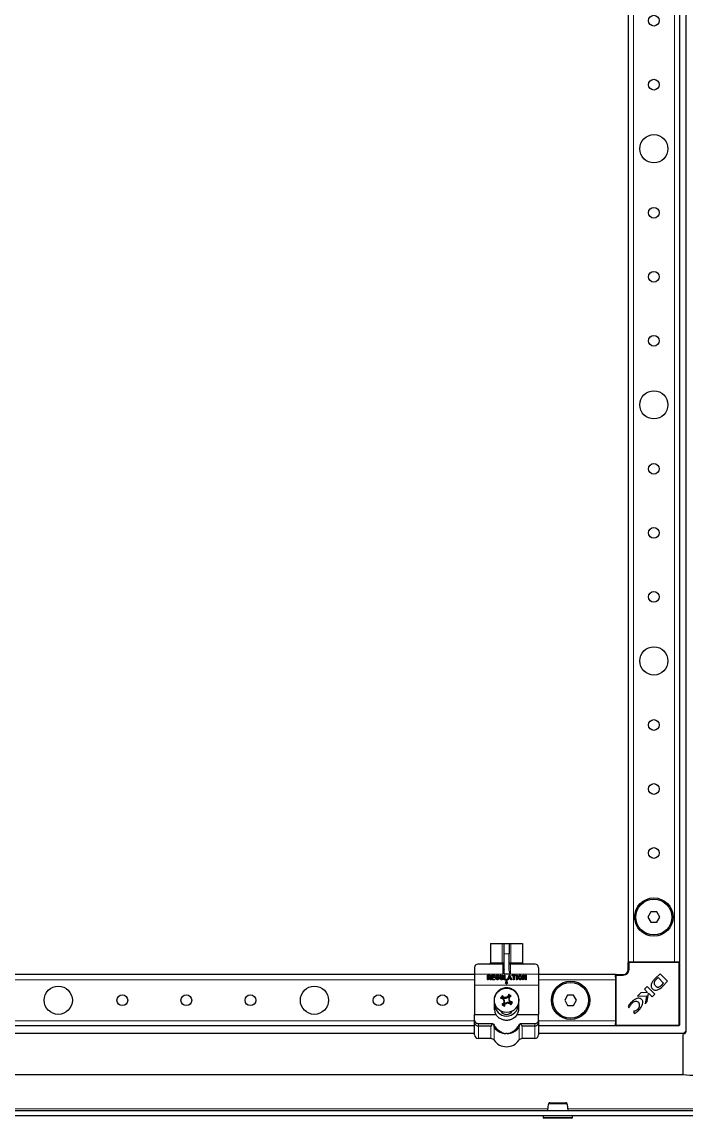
# Model space of a CAD drawing. Header units: millimetres. Extents: x -321 to 1498, y -588 to 1043.
# Drawn here: x 1039.4 to 1298.7, y -468.8 to -40.8 of the extents above; entities that cross this region are included whole.
import ezdxf

# ---------------------------------------------------------------- set-up
doc = ezdxf.new("R2010")
doc.units = ezdxf.units.MM

msp = doc.modelspace()

# ---------------------------------------------------------------- linework, layer by layer
at = {"color": 7, "linetype": 'Continuous', "lineweight": 25}
for p, q in [((1298.63, 854.22), (1298.63, -434.78)), ((1276.13, 827.22), (1276.13, -407.78)), ((1296.13, 827.22), (1296.13, -407.78)), ((1284.98, -388.28), (1283.82, -390.28)), ((1287.29, -388.28), (1284.98, -388.28)), ((1288.44, -390.28), (1287.29, -388.28)), ((1283.82, -390.28), (1284.98, -392.28)), ((1284.98, -392.28), (1287.29, -392.28)), ((1287.29, -392.28), (1288.44, -390.28)), ((1222.38, -400.63), (1222.38, -408.13)), ((1222.38, -400.63), (1226.91, -400.63)), ((1226.91, -400.63), (1227.63, -400.63)), ((1227.63, -400.63), (1229.63, -400.63)), ((1227.63, -404.63), (1227.63, -400.63)), ((1229.63, -400.63), (1229.63, -404.63)), ((1229.63, -400.63), (1230.36, -400.63)), ((1230.36, -400.63), (1234.88, -400.63)), ((1234.88, -400.63), (1234.88, -408.13)), ((1227.63, -410.57), (1227.63, -404.63)), ((1229.63, -410.56), (1229.63, -404.63)), ((1216.13, -410.13), (1216.13, -412.63)), ((1227.13, -408.63), (1217.63, -408.63)), ((1239.63, -408.63), (1230.13, -408.63)), ((1241.13, -410.13), (1241.13, -412.63)), ((1276.13, -407.78), (1276.43, -407.78)), ((1276.13, -410.78), (1276.13, -408.08)), ((1276.43, -407.78), (1277.08, -407.78)), ((1277.08, -407.78), (1278.13, -407.78)), ((1278.13, -407.78), (1294.13, -407.78)), ((1294.13, -407.78), (1295.19, -407.78)), ((1295.19, -407.78), (1295.83, -407.78)), ((1295.83, -407.78), (1296.13, -407.78)), ((1296.13, -408.08), (1296.13, -432.48)), ((1216.13, -412.78), (836.13, -412.78)), ((1216.13, -412.63), (1216.13, -416.88)), ((1221.23, -414.64), (1221.23, -412.98)), ((1221.23, -412.98), (1221.98, -412.98)), ((1221.99, -413.24), (1221.49, -413.24)), ((1221.49, -413.24), (1221.49, -413.75)), ((1221.49, -413.75), (1222.08, -413.75)), ((1221.78, -414.01), (1221.49, -414.01)), ((1221.49, -414.01), (1221.49, -414.64)), ((1222.27, -414.72), (1221.78, -414.01)), ((1222.09, -414.01), (1222.49, -414.58)), ((1222.83, -414.75), (1222.83, -412.98)), ((1222.83, -412.98), (1223.9, -412.98)), ((1223.9, -414.75), (1222.83, -414.75)), ((1223.9, -413.24), (1223.1, -413.24)), ((1223.1, -413.24), (1223.1, -413.65)), ((1223.1, -413.65), (1223.84, -413.65)), ((1223.84, -413.91), (1223.1, -413.91)), ((1223.1, -413.91), (1223.1, -414.49)), ((1223.1, -414.49), (1223.9, -414.49)), ((1225.17, -413.82), (1225.66, -413.82)), ((1225.37, -414.08), (1225.17, -414.08)), ((1225.66, -413.82), (1225.66, -414.12)), ((1226.09, -414.17), (1226.09, -413.09)), ((1226.36, -413.09), (1226.36, -414.17)), ((1227.1, -414.15), (1227.1, -413.09)), ((1227.36, -413.09), (1227.36, -414.15)), ((1227.65, -414.78), (1227.65, -413.11)), ((1228.71, -414.78), (1227.65, -414.78)), ((1227.92, -413.11), (1227.92, -414.51)), ((1227.92, -414.51), (1228.71, -414.51)), ((1228.88, -414.98), (1228.38, -414.98)), ((1228.38, -414.98), (1228.38, -415.98)), ((1228.88, -415.98), (1228.88, -414.98)), ((1229.07, -414.6), (1229.65, -413.06)), ((1229.41, -414.44), (1229.32, -414.69)), ((1230.22, -414.44), (1229.41, -414.44)), ((1229.81, -413.3), (1229.5, -414.18)), ((1229.5, -414.18), (1230.13, -414.18)), ((1230.13, -414.18), (1229.81, -413.3)), ((1229.97, -413.08), (1230.56, -414.6)), ((1230.32, -414.68), (1230.22, -414.44)), ((1230.9, -412.98), (1232.02, -412.98)), ((1231.32, -413.24), (1230.9, -413.24)), ((1231.32, -414.71), (1231.32, -413.24)), ((1232.02, -413.24), (1231.63, -413.24)), ((1231.63, -413.24), (1231.63, -414.71)), ((1232.49, -414.64), (1232.49, -413.11)), ((1232.76, -413.11), (1232.76, -414.64)), ((1234.91, -414.64), (1234.91, -413.08)), ((1236.02, -414.67), (1235.18, -413.4)), ((1235.18, -413.4), (1235.18, -414.64)), ((1235.19, -413.03), (1235.99, -414.27)), ((1235.99, -414.27), (1235.99, -413.09)), ((1236.26, -413.09), (1236.26, -414.64)), ((1241.13, -412.63), (1241.13, -416.88)), ((1271.13, -412.78), (1241.13, -412.78)), ((1271.13, -412.78), (1271.13, -413.08)), ((1271.13, -413.72), (1271.13, -413.08)), ((1271.13, -413.72), (1271.13, -414.78)), ((1271.13, -414.78), (1271.13, -430.78)), ((1271.43, -412.78), (1274.13, -412.78)), ((1286.64, -414.31), (1286.62, -414.33)), ((1288.53, -412.42), (1286.64, -414.31)), ((1287.78, -413.9), (1287.12, -414.58)), ((1289.96, -416.09), (1287.78, -413.9)), ((1291.49, -415.38), (1288.53, -412.42)), ((1216.13, -416.88), (1216.13, -428.38)), ((1228.13, -415.98), (1228.63, -416.48)), ((1228.38, -415.98), (1228.13, -415.98)), ((1228.63, -416.48), (1229.13, -415.98)), ((1229.13, -415.98), (1228.88, -415.98)), ((1241.13, -416.88), (1241.13, -428.38)), ((1283.52, -417.43), (1282.47, -418.49)), ((1282.47, -418.49), (1283.71, -419.73)), ((1286.48, -420.39), (1283.52, -417.43)), ((1289.24, -416.83), (1289.96, -416.09)), ((1289.5, -417.37), (1291.49, -415.38)), ((1223.78, -422.78), (1223.78, -425.78)), ((1226.62, -421.83), (1226.31, -421.93)), ((1226.62, -421.83), (1226.95, -421.32)), ((1227.37, -422.09), (1226.62, -421.83)), ((1226.95, -421.32), (1226.92, -420.99)), ((1226.95, -421.32), (1227.49, -421.9)), ((1227.37, -422.09), (1227.21, -422.27)), ((1227.81, -422.95), (1227.37, -422.09)), ((1227.49, -421.9), (1227.6, -421.68)), ((1227.49, -421.9), (1228.46, -421.95)), ((1227.81, -422.95), (1227.58, -423)), ((1227.76, -423.92), (1227.81, -422.95)), ((1228.81, -423.6), (1227.94, -424.04)), ((1228.46, -421.95), (1228.41, -421.72)), ((1228.46, -421.95), (1229.33, -421.52)), ((1228.81, -423.6), (1228.86, -423.84)), ((1229.78, -423.65), (1228.81, -423.6)), ((1229.33, -421.52), (1229.14, -421.35)), ((1229.33, -421.52), (1229.59, -420.76)), ((1229.51, -421.63), (1229.46, -422.6)), ((1229.46, -422.6), (1229.69, -422.55)), ((1229.46, -422.6), (1229.9, -423.47)), ((1229.59, -420.76), (1229.48, -420.45)), ((1230.09, -421.09), (1229.51, -421.63)), ((1229.51, -421.63), (1229.73, -421.74)), ((1229.59, -420.76), (1230.09, -421.09)), ((1229.78, -423.65), (1229.67, -423.87)), ((1230.32, -424.24), (1229.78, -423.65)), ((1229.9, -423.47), (1230.06, -423.28)), ((1229.9, -423.47), (1230.65, -423.73)), ((1230.09, -421.09), (1230.42, -421.06)), ((1230.65, -423.73), (1230.96, -423.62)), ((1233.48, -425.78), (1233.48, -422.78)), ((1252.48, -420.78), (1251.32, -422.78)), ((1251.32, -422.78), (1252.48, -424.78)), ((1254.79, -420.78), (1252.48, -420.78)), ((1255.94, -422.78), (1254.79, -420.78)), ((1254.79, -424.78), (1255.94, -422.78)), ((1281.05, -419.9), (1279.76, -421.19)), ((1279.76, -421.19), (1283.24, -421.01)), ((1283.71, -419.73), (1281.05, -419.9)), ((1283.24, -421.01), (1282.76, -424.11)), ((1282.76, -424.11), (1283.56, -423.31)), ((1283.56, -423.31), (1284.05, -420.04)), ((1284.05, -420.04), (1285.44, -421.43)), ((1285.44, -421.43), (1286.48, -420.39)), ((1223.98, -424.28), (1223.78, -424.28)), ((1227.18, -424.46), (1226.85, -424.49)), ((1227.18, -424.46), (1227.76, -423.92)), ((1227.68, -424.79), (1227.18, -424.46)), ((1227.76, -423.92), (1227.54, -423.81)), ((1227.94, -424.04), (1227.68, -424.79)), ((1227.68, -424.79), (1227.79, -425.1)), ((1227.94, -424.04), (1228.13, -424.2)), ((1230.65, -423.73), (1230.32, -424.24)), ((1230.32, -424.24), (1230.35, -424.56)), ((1233.48, -424.28), (1233.28, -424.28)), ((1252.48, -424.78), (1254.79, -424.78)), ((1276.14, -425.15), (1276.38, -425.66)), ((1276.38, -425.66), (1276.49, -425.55)), ((1278.33, -427.09), (1278.2, -427.23)), ((1278.2, -427.23), (1278.53, -427.92)), ((1216.13, -430.52), (1216.13, -428.38)), ((1216.13, -428.38), (1224.54, -428.38)), ((1216.13, -431.43), (1216.13, -430.52)), ((1216.13, -436.23), (1216.13, -431.43)), ((1217.63, -431.91), (1223.15, -431.91)), ((1232.73, -428.38), (1241.13, -428.38)), ((1234.12, -431.91), (1239.63, -431.91)), ((1241.13, -430.52), (1241.13, -428.38)), ((1241.13, -430.52), (1241.13, -431.43)), ((1241.13, -431.43), (1241.13, -436.23)), ((1271.13, -430.78), (1271.13, -431.83)), ((1271.13, -432.48), (1271.13, -431.83)), ((1216.13, -435.78), (809.63, -435.78)), ((1216.13, -432.78), (836.13, -432.78)), ((1217.63, -432.81), (1222.54, -432.81)), ((1234.72, -432.81), (1239.63, -432.81)), ((1271.13, -432.78), (1241.13, -432.78)), ((1297.63, -435.78), (1241.13, -435.78)), ((1271.13, -432.48), (1271.13, -432.78)), ((1295.83, -432.78), (1271.43, -432.78)), ((1297.63, -451.78), (1297.63, -436.1)), ((1222.54, -437.73), (1217.63, -437.73)), ((1239.63, -437.73), (1234.72, -437.73)), ((809.63, -451.78), (1297.63, -451.78)), ((758.93, -465.78), (1348.33, -465.78)), ((758.93, -467.78), (1348.33, -467.78)), ((1242.88, -467.78), (1242.88, -468.53)), ((1254.13, -468.78), (1243.13, -468.78)), ((1254.38, -468.53), (1254.38, -467.78))]:
    msp.add_line(p, q, dxfattribs=at)
at = {"color": 8, "linetype": 'Continuous', "lineweight": 18}
for p, q in [((1278.13, 827.22), (1278.13, -407.78)), ((1294.13, 827.22), (1294.13, -407.78)), ((1226.91, -408.13), (1226.91, -400.63)), ((1230.36, -400.63), (1230.36, -408.13)), ((1229.63, -404.63), (1227.63, -404.63)), ((1222.38, -408.13), (1226.91, -408.13)), ((1226.91, -408.13), (1227.63, -408.13)), ((1227.13, -412.63), (1227.13, -408.63)), ((1227.63, -412.63), (1227.63, -410.57)), ((1229.63, -408.13), (1230.36, -408.13)), ((1230.13, -408.63), (1230.13, -412.55)), ((1230.36, -408.13), (1234.88, -408.13)), ((1276.13, -408.08), (1276.43, -408.08)), ((1276.13, -410.78), (1276.43, -410.78)), ((1276.43, -408.08), (1276.43, -407.78)), ((1276.43, -408.08), (1276.43, -410.78)), ((1295.83, -408.08), (1276.43, -408.08)), ((1295.83, -408.08), (1295.83, -407.78)), ((1295.83, -432.48), (1295.83, -408.08)), ((1295.83, -408.08), (1296.13, -408.08)), ((1216.13, -414.78), (836.13, -414.78)), ((1227.13, -412.63), (1216.13, -412.63)), ((1241.13, -412.63), (1227.63, -412.63)), ((1271.13, -414.78), (1241.13, -414.78)), ((1271.13, -413.08), (1271.43, -413.08)), ((1271.43, -413.08), (1271.43, -412.78)), ((1274.13, -413.08), (1271.43, -413.08)), ((1271.43, -413.08), (1271.43, -432.48)), ((1274.13, -412.78), (1274.13, -413.08)), ((1241.13, -416.88), (1216.13, -416.88)), ((1216.13, -430.78), (836.13, -430.78)), ((1217.63, -431.91), (1217.63, -432.81)), ((1239.63, -432.81), (1239.63, -431.91)), ((1271.13, -430.78), (1241.13, -430.78)), ((1217.63, -432.81), (1217.63, -437.73)), ((1222.54, -437.73), (1222.54, -432.81)), ((1223.78, -433.41), (1223.78, -438.38)), ((1233.49, -438.38), (1233.49, -433.41)), ((1234.72, -432.81), (1234.72, -437.73)), ((1239.63, -437.73), (1239.63, -432.81)), ((1271.13, -432.48), (1271.43, -432.48)), ((1271.43, -432.48), (1295.83, -432.48)), ((1271.43, -432.78), (1271.43, -432.48)), ((1295.83, -432.48), (1295.83, -432.78)), ((1295.83, -432.48), (1296.13, -432.48)), ((1244.66, -465.18), (862.6, -465.18)), ((1348.03, -465.18), (1252.6, -465.18)), ((1242.88, -468.53), (1254.38, -468.53))]:
    msp.add_line(p, q, dxfattribs=at)
at = {"color": 8, "linetype": 'Continuous', "lineweight": 18, "flags": 128}
for points in [[(1226.91, -408.13), (1226.91, -408.22), (1226.9, -408.32), (1226.89, -408.4), (1226.87, -408.48), (1226.85, -408.54), (1226.83, -408.59), (1226.8, -408.62), (1226.77, -408.63)], [(1230.5, -408.63), (1230.47, -408.62), (1230.44, -408.59), (1230.42, -408.54), (1230.4, -408.48), (1230.38, -408.4), (1230.37, -408.32), (1230.36, -408.22), (1230.36, -408.13)]]:
    msp.add_lwpolyline(points, dxfattribs=at)
at = {"color": 7, "linetype": 'Continuous', "lineweight": 25}
for centre, radius in [((1286.13, -40.28), 2.1), ((1286.13, -65.28), 2.1), ((1286.13, -90.28), 5.5), ((1286.13, -115.28), 2.1), ((1286.13, -140.28), 2.1), ((1286.13, -165.28), 2.1), ((1286.13, -190.28), 5.5), ((1286.13, -215.28), 2.1), ((1286.13, -240.28), 2.1), ((1286.13, -265.28), 2.1), ((1286.13, -290.28), 5.5), ((1286.13, -315.28), 2.1), ((1286.13, -340.28), 2.1), ((1286.13, -365.28), 2.1), ((1286.13, -390.28), 7.5), ((1286.13, -390.28), 7), ((1053.63, -422.78), 5.5), ((1153.63, -422.78), 5.5), ((1228.63, -422.78), 4.75), ((1253.63, -422.78), 7.5), ((1253.63, -422.78), 7), ((1078.63, -422.78), 2.1), ((1103.63, -422.78), 2.1), ((1128.63, -422.78), 2.1), ((1178.63, -422.78), 2.1), ((1203.63, -422.78), 2.1)]:
    msp.add_circle(centre, radius, dxfattribs=at)
for centre, radius, start, end in [((1221.88, -408.13), 0.5, 270, 0), ((1227.13, -408.13), 0.5, 270, 0), ((1230.13, -408.13), 0.5, 180, 270), ((1235.38, -408.13), 0.5, 180, 270), ((1274.13, -410.78), 2, 270, 0), ((1276.43, -408.08), 0.3, 90, 180), ((1295.83, -408.08), 0.3, 0, 90), ((1271.43, -413.08), 0.3, 90, 180), ((1285.84, -414.17), 4.87, 290.3445, 318.7777), ((1285.06, -412.35), 6.12, 306.9888, 313.0744), ((1289.35, -462.33), 74.88, 146.4919, 147.3486), ((1251.05, -357.47), 69.05, 249.0058, 249.8057), ((1177.96, -469.67), 69.05, 44.0348, 44.8347), ((1295.12, -389.01), 75.61, 206.0937, 206.7115), ((1303.09, -426.79), 75.61, 177.129, 177.7468), ((1224.62, -497.23), 75.61, 87.129, 87.7468), ((1262.4, -489.26), 75.61, 116.0937, 116.7115), ((1293.94, -445.19), 69.05, 159.0058, 159.8057), ((1189.08, -483.5), 74.88, 56.4919, 57.3486), ((1154.18, -418.77), 75.61, 357.129, 357.7468), ((1162.15, -456.54), 75.61, 26.0937, 26.7115), ((1181.74, -372.1), 69.05, 314.0348, 314.8347), ((1206.22, -488.08), 69.05, 69.0058, 69.8057), ((1167.91, -383.22), 74.88, 326.4919, 327.3486), ((1279.06, -425.18), 1.94, 53.3097, 142.3464), ((1278.62, -424.78), 1.97, 308.454, 35.887), ((1228.63, -424.28), 4.65, 180, 0), ((1228.63, -425.78), 2.5, 209.1764, 330.8236), ((1275.53, -473.45), 69.05, 134.0348, 134.8347), ((1268.19, -362.06), 74.88, 236.4919, 237.3486), ((1163.33, -400.36), 69.05, 339.0058, 339.8057), ((1194.87, -356.29), 75.61, 296.0937, 296.7115), ((1232.64, -348.32), 75.61, 267.129, 267.7468), ((1279.31, -375.88), 69.05, 224.0348, 224.8347), ((1217.63, -436.23), 1.5, 180, 270), ((1239.63, -436.23), 1.5, 270, 0), ((1271.43, -432.48), 0.3, 180, 270), ((1295.83, -432.48), 0.3, 270, 0), ((1222.54, -439.23), 1.5, 34.5604, 90), ((1228.63, -435.03), 5.89, 214.5604, 325.4396), ((1234.72, -439.23), 1.5, 90, 145.4396), ((1245.52, -463.28), 0.5, 89.9982, 165.4001), ((1251.75, -463.28), 0.5, 15.316, 90.0228), ((1243.13, -468.53), 0.25, 180, 270), ((1254.13, -468.53), 0.25, 270, 0)]:
    msp.add_arc(centre, radius, start, end, dxfattribs=at)
at = {"color": 8, "linetype": 'Continuous', "lineweight": 18}
msp.add_arc((1274.13, -410.78), 2.3, 270, 0, dxfattribs=at)
at = {"color": 7, "linetype": 'Continuous', "lineweight": 25}
msp.add_ellipse((16656.81, -412.63), major_axis=(15429.18, 0), ratio=0.000259, start_param=3.123591, end_param=3.141593, dxfattribs=at)
for points, knots in [([(1217.63, -408.63), (1217.63, -408.63), (1217.56, -408.63), (1217.21, -408.65), (1216.68, -408.88), (1216.22, -409.47), (1216.16, -409.94), (1216.13, -410.13)], [0, 0, 0, 0, 0.003231, 0.101221, 0.514725, 0.80586, 1, 1, 1, 1]), ([(1227.63, -410.57), (1227.6, -410.9), (1227.52, -411.6), (1227.26, -412.27), (1227.14, -412.62), (1227.13, -412.63)], [0, 0, 0, 0, 0.475461, 0.994056, 1, 1, 1, 1]), ([(1230.13, -412.55), (1230.13, -412.55), (1230.13, -412.55), (1230.12, -412.55), (1230.11, -412.53), (1230.08, -412.45), (1229.96, -412.12), (1229.73, -411.48), (1229.67, -410.89), (1229.63, -410.56)], [0, 0, 0, 0, 0.00167, 0.003889, 0.009531, 0.034361, 0.132751, 0.526214, 1, 1, 1, 1]), ([(1241.13, -410.13), (1241.11, -409.94), (1241.05, -409.47), (1240.59, -408.88), (1240.06, -408.65), (1239.71, -408.63), (1239.64, -408.63), (1239.63, -408.63)], [0, 0, 0, 0, 0.19414, 0.485275, 0.898779, 0.996769, 1, 1, 1, 1]), ([(1221.35, -414.78), (1221.33, -414.78), (1221.29, -414.77), (1221.25, -414.74), (1221.23, -414.69), (1221.23, -414.66), (1221.23, -414.64)], [0, 0, 0, 0, 0.280437, 0.558281, 0.778899, 1, 1, 1, 1]), ([(1221.49, -414.64), (1221.49, -414.66), (1221.49, -414.71), (1221.45, -414.75), (1221.4, -414.77), (1221.36, -414.78), (1221.35, -414.78)], [0, 0, 0, 0, 0.2804979, 0.5583245, 0.7788676, 1, 1, 1, 1]), ([(1221.98, -412.98), (1222.06, -412.98), (1222.2, -413), (1222.31, -413.08), (1222.36, -413.11)], [0, 0, 0, 0, 0.559747, 1, 1, 1, 1]), ([(1222.18, -413.31), (1222.14, -413.29), (1222.09, -413.25), (1222.02, -413.24), (1221.99, -413.24)], [0, 0, 0, 0, 0.559136, 1, 1, 1, 1]), ([(1222.08, -413.75), (1222.1, -413.74), (1222.14, -413.73), (1222.17, -413.71), (1222.18, -413.7)], [0, 0, 0, 0, 0.558174, 1, 1, 1, 1]), ([(1222.32, -413.92), (1222.28, -413.95), (1222.21, -413.99), (1222.12, -414), (1222.09, -414.01)], [0, 0, 0, 0, 0.56031, 1, 1, 1, 1]), ([(1222.26, -413.5), (1222.25, -413.46), (1222.25, -413.39), (1222.2, -413.33), (1222.18, -413.31)], [0, 0, 0, 0, 0.559692, 1, 1, 1, 1]), ([(1222.18, -413.7), (1222.2, -413.68), (1222.22, -413.66), (1222.25, -413.59), (1222.26, -413.54), (1222.26, -413.5)], [0, 0, 0, 0, 0.2799174, 0.5600596, 1, 1, 1, 1]), ([(1222.37, -414.78), (1222.36, -414.78), (1222.34, -414.77), (1222.3, -414.76), (1222.28, -414.73), (1222.27, -414.72)], [0, 0, 0, 0, 0.28022, 0.561305, 1, 1, 1, 1]), ([(1222.52, -413.5), (1222.51, -413.59), (1222.5, -413.76), (1222.38, -413.87), (1222.32, -413.92)], [0, 0, 0, 0, 0.559457, 1, 1, 1, 1]), ([(1222.36, -413.11), (1222.41, -413.18), (1222.51, -413.29), (1222.52, -413.44), (1222.52, -413.5)], [0, 0, 0, 0, 0.558947, 1, 1, 1, 1]), ([(1222.52, -414.65), (1222.52, -414.67), (1222.51, -414.71), (1222.47, -414.75), (1222.42, -414.77), (1222.39, -414.78), (1222.37, -414.78)], [0, 0, 0, 0, 0.278138, 0.5585442, 0.7791606, 1, 1, 1, 1]), ([(1222.49, -414.58), (1222.5, -414.59), (1222.52, -414.61), (1222.52, -414.64), (1222.52, -414.65)], [0, 0, 0, 0, 0.561079, 1, 1, 1, 1]), ([(1223.84, -413.65), (1223.87, -413.65), (1223.91, -413.65), (1223.97, -413.68), (1223.99, -413.73), (1224, -413.76), (1224, -413.78)], [0, 0, 0, 0, 0.280945, 0.559897, 0.779525, 1, 1, 1, 1]), ([(1224, -413.78), (1224, -413.8), (1223.99, -413.85), (1223.94, -413.91), (1223.88, -413.91), (1223.84, -413.91)], [0, 0, 0, 0, 0.281099, 0.559768, 1, 1, 1, 1]), ([(1223.9, -412.98), (1223.92, -412.98), (1223.96, -412.98), (1224.02, -413.01), (1224.05, -413.06), (1224.05, -413.09), (1224.05, -413.11)], [0, 0, 0, 0, 0.2808719, 0.5597012, 0.7793822, 1, 1, 1, 1]), ([(1224.05, -413.11), (1224.05, -413.13), (1224.04, -413.18), (1223.99, -413.24), (1223.93, -413.24), (1223.9, -413.24)], [0, 0, 0, 0, 0.281053, 0.559663, 1, 1, 1, 1]), ([(1223.9, -414.49), (1223.92, -414.49), (1223.96, -414.49), (1224.02, -414.52), (1224.05, -414.57), (1224.05, -414.6), (1224.05, -414.62)], [0, 0, 0, 0, 0.280912, 0.559714, 0.779499, 1, 1, 1, 1]), ([(1224.05, -414.62), (1224.05, -414.64), (1224.04, -414.69), (1223.99, -414.75), (1223.93, -414.75), (1223.9, -414.75)], [0, 0, 0, 0, 0.281214, 0.559901, 1, 1, 1, 1]), ([(1224.39, -413.88), (1224.4, -413.74), (1224.41, -413.5), (1224.53, -413.3), (1224.59, -413.21)], [0, 0, 0, 0, 0.56034, 1, 1, 1, 1]), ([(1224.58, -414.48), (1224.52, -414.38), (1224.41, -414.19), (1224.4, -413.97), (1224.39, -413.88)], [0, 0, 0, 0, 0.559347, 1, 1, 1, 1]), ([(1225.11, -414.78), (1225.05, -414.77), (1224.93, -414.76), (1224.74, -414.67), (1224.64, -414.56), (1224.58, -414.48)], [0, 0, 0, 0, 0.280314, 0.560507, 1, 1, 1, 1]), ([(1224.59, -413.21), (1224.66, -413.13), (1224.8, -412.98), (1224.99, -412.96), (1225.08, -412.95)], [0, 0, 0, 0, 0.559217, 1, 1, 1, 1]), ([(1225.07, -413.22), (1225.03, -413.22), (1224.96, -413.23), (1224.83, -413.3), (1224.68, -413.51), (1224.67, -413.73), (1224.66, -413.88)], [0, 0, 0, 0, 0.1253317, 0.2506948, 0.5007376, 1, 1, 1, 1]), ([(1224.66, -413.88), (1224.66, -413.96), (1224.67, -414.12), (1224.74, -414.25), (1224.77, -414.31)], [0, 0, 0, 0, 0.55998, 1, 1, 1, 1]), ([(1224.77, -414.31), (1224.82, -414.37), (1224.91, -414.48), (1225.04, -414.5), (1225.1, -414.51)], [0, 0, 0, 0, 0.5608576, 1, 1, 1, 1]), ([(1225.04, -413.95), (1225.04, -413.93), (1225.04, -413.89), (1225.07, -413.84), (1225.12, -413.82), (1225.15, -413.82), (1225.17, -413.82)], [0, 0, 0, 0, 0.280637, 0.55889, 0.779144, 1, 1, 1, 1]), ([(1225.17, -414.08), (1225.15, -414.08), (1225.11, -414.08), (1225.06, -414.04), (1225.04, -414), (1225.04, -413.96), (1225.04, -413.95)], [0, 0, 0, 0, 0.280664, 0.558735, 0.779002, 1, 1, 1, 1]), ([(1225.26, -413.27), (1225.23, -413.25), (1225.17, -413.22), (1225.1, -413.22), (1225.07, -413.22)], [0, 0, 0, 0, 0.5586335, 1, 1, 1, 1]), ([(1225.08, -412.95), (1225.15, -412.96), (1225.27, -412.96), (1225.38, -413.02), (1225.43, -413.05)], [0, 0, 0, 0, 0.5605138, 1, 1, 1, 1]), ([(1225.1, -414.51), (1225.13, -414.51), (1225.19, -414.51), (1225.29, -414.46), (1225.32, -414.39), (1225.34, -414.34)], [0, 0, 0, 0, 0.281265, 0.561609, 1, 1, 1, 1]), ([(1225.45, -414.65), (1225.4, -414.69), (1225.29, -414.77), (1225.16, -414.77), (1225.11, -414.78)], [0, 0, 0, 0, 0.5589984, 1, 1, 1, 1]), ([(1225.36, -413.38), (1225.35, -413.36), (1225.32, -413.31), (1225.28, -413.28), (1225.26, -413.27)], [0, 0, 0, 0, 0.560467, 1, 1, 1, 1]), ([(1225.34, -414.34), (1225.35, -414.3), (1225.37, -414.21), (1225.37, -414.12), (1225.37, -414.08)], [0, 0, 0, 0, 0.559597, 1, 1, 1, 1]), ([(1225.47, -413.44), (1225.45, -413.44), (1225.4, -413.43), (1225.38, -413.4), (1225.36, -413.38)], [0, 0, 0, 0, 0.558039, 1, 1, 1, 1]), ([(1225.43, -413.05), (1225.46, -413.08), (1225.53, -413.13), (1225.58, -413.2), (1225.6, -413.23)], [0, 0, 0, 0, 0.559542, 1, 1, 1, 1]), ([(1225.66, -414.12), (1225.65, -414.23), (1225.64, -414.43), (1225.51, -414.58), (1225.45, -414.65)], [0, 0, 0, 0, 0.560493, 1, 1, 1, 1]), ([(1225.63, -413.32), (1225.62, -413.34), (1225.61, -413.38), (1225.57, -413.42), (1225.52, -413.44), (1225.49, -413.44), (1225.47, -413.44)], [0, 0, 0, 0, 0.277709, 0.558209, 0.77892, 1, 1, 1, 1]), ([(1225.6, -413.23), (1225.61, -413.25), (1225.62, -413.27), (1225.63, -413.3), (1225.63, -413.32)], [0, 0, 0, 0, 0.560691, 1, 1, 1, 1]), ([(1226.09, -413.09), (1226.09, -413.07), (1226.1, -413.03), (1226.12, -412.98), (1226.17, -412.96), (1226.2, -412.96), (1226.21, -412.95)], [0, 0, 0, 0, 0.280849, 0.55949, 0.779158, 1, 1, 1, 1]), ([(1226.31, -414.64), (1226.24, -414.57), (1226.11, -414.43), (1226.1, -414.25), (1226.09, -414.17)], [0, 0, 0, 0, 0.558332, 1, 1, 1, 1]), ([(1226.21, -412.95), (1226.23, -412.96), (1226.28, -412.96), (1226.33, -412.99), (1226.35, -413.04), (1226.36, -413.07), (1226.36, -413.09)], [0, 0, 0, 0, 0.28091, 0.559174, 0.779166, 1, 1, 1, 1]), ([(1226.75, -414.78), (1226.66, -414.77), (1226.5, -414.77), (1226.37, -414.68), (1226.31, -414.64)], [0, 0, 0, 0, 0.5592502, 1, 1, 1, 1]), ([(1226.36, -414.17), (1226.36, -414.22), (1226.37, -414.33), (1226.44, -414.4), (1226.48, -414.44)], [0, 0, 0, 0, 0.560313, 1, 1, 1, 1]), ([(1226.48, -414.44), (1226.52, -414.46), (1226.6, -414.51), (1226.69, -414.51), (1226.73, -414.51)], [0, 0, 0, 0, 0.559441, 1, 1, 1, 1]), ([(1226.73, -414.51), (1226.79, -414.51), (1226.89, -414.5), (1227.03, -414.41), (1227.09, -414.28), (1227.1, -414.19), (1227.1, -414.15)], [0, 0, 0, 0, 0.280935, 0.559487, 0.779245, 1, 1, 1, 1]), ([(1227.36, -414.15), (1227.36, -414.25), (1227.35, -414.43), (1227.19, -414.65), (1226.97, -414.75), (1226.82, -414.77), (1226.75, -414.78)], [0, 0, 0, 0, 0.280416, 0.558636, 0.778958, 1, 1, 1, 1]), ([(1227.1, -413.09), (1227.1, -413.07), (1227.1, -413.03), (1227.13, -412.98), (1227.18, -412.96), (1227.21, -412.96), (1227.22, -412.95)], [0, 0, 0, 0, 0.2809, 0.559498, 0.779148, 1, 1, 1, 1]), ([(1227.22, -412.95), (1227.24, -412.96), (1227.28, -412.96), (1227.34, -412.99), (1227.36, -413.04), (1227.36, -413.07), (1227.36, -413.09)], [0, 0, 0, 0, 0.2808885, 0.5590229, 0.7791551, 1, 1, 1, 1]), ([(1227.65, -413.11), (1227.65, -413.09), (1227.65, -413.06), (1227.68, -413.01), (1227.73, -412.98), (1227.76, -412.98), (1227.77, -412.98)], [0, 0, 0, 0, 0.2809124, 0.5594047, 0.7791083, 1, 1, 1, 1]), ([(1227.77, -412.98), (1227.79, -412.98), (1227.84, -412.98), (1227.89, -413.01), (1227.91, -413.06), (1227.91, -413.1), (1227.92, -413.11)], [0, 0, 0, 0, 0.2808126, 0.5590988, 0.7791702, 1, 1, 1, 1]), ([(1228.71, -414.51), (1228.73, -414.51), (1228.78, -414.52), (1228.83, -414.54), (1228.86, -414.59), (1228.87, -414.63), (1228.87, -414.64)], [0, 0, 0, 0, 0.280855, 0.559718, 0.779518, 1, 1, 1, 1]), ([(1228.87, -414.64), (1228.87, -414.67), (1228.86, -414.71), (1228.81, -414.77), (1228.75, -414.77), (1228.71, -414.78)], [0, 0, 0, 0, 0.2812663, 0.5600784, 1, 1, 1, 1]), ([(1229.07, -414.65), (1229.07, -414.64), (1229.07, -414.62), (1229.07, -414.61), (1229.07, -414.6)], [0, 0, 0, 0, 0.559504, 1, 1, 1, 1]), ([(1229.19, -414.78), (1229.17, -414.77), (1229.13, -414.77), (1229.09, -414.74), (1229.07, -414.7), (1229.07, -414.67), (1229.07, -414.65)], [0, 0, 0, 0, 0.279579, 0.559194, 0.779582, 1, 1, 1, 1]), ([(1229.32, -414.69), (1229.31, -414.7), (1229.3, -414.73), (1229.26, -414.77), (1229.22, -414.77), (1229.19, -414.78)], [0, 0, 0, 0, 0.2807697, 0.5608069, 1, 1, 1, 1]), ([(1229.65, -413.06), (1229.66, -413.05), (1229.67, -413.01), (1229.72, -412.96), (1229.77, -412.96), (1229.8, -412.95)], [0, 0, 0, 0, 0.281465, 0.561772, 1, 1, 1, 1]), ([(1229.8, -412.95), (1229.82, -412.96), (1229.86, -412.96), (1229.93, -413), (1229.96, -413.05), (1229.97, -413.08)], [0, 0, 0, 0, 0.281226, 0.561522, 1, 1, 1, 1]), ([(1230.43, -414.78), (1230.42, -414.78), (1230.39, -414.77), (1230.34, -414.74), (1230.33, -414.7), (1230.32, -414.68)], [0, 0, 0, 0, 0.280695, 0.560335, 1, 1, 1, 1]), ([(1230.58, -414.65), (1230.57, -414.67), (1230.56, -414.71), (1230.52, -414.75), (1230.48, -414.77), (1230.45, -414.78), (1230.43, -414.78)], [0, 0, 0, 0, 0.278517, 0.558613, 0.779333, 1, 1, 1, 1]), ([(1230.56, -414.6), (1230.57, -414.61), (1230.57, -414.63), (1230.58, -414.64), (1230.58, -414.65)], [0, 0, 0, 0, 0.560081, 1, 1, 1, 1]), ([(1230.77, -413.11), (1230.77, -413.09), (1230.77, -413.05), (1230.81, -413), (1230.86, -412.98), (1230.89, -412.98), (1230.9, -412.98)], [0, 0, 0, 0, 0.280713, 0.558701, 0.779045, 1, 1, 1, 1]), ([(1230.9, -413.24), (1230.88, -413.24), (1230.84, -413.24), (1230.79, -413.21), (1230.77, -413.16), (1230.77, -413.13), (1230.77, -413.11)], [0, 0, 0, 0, 0.28076, 0.558821, 0.778915, 1, 1, 1, 1]), ([(1231.46, -414.85), (1231.44, -414.85), (1231.4, -414.85), (1231.35, -414.81), (1231.32, -414.76), (1231.32, -414.73), (1231.32, -414.71)], [0, 0, 0, 0, 0.280822, 0.559059, 0.779094, 1, 1, 1, 1]), ([(1231.63, -414.71), (1231.63, -414.73), (1231.63, -414.78), (1231.56, -414.84), (1231.5, -414.85), (1231.46, -414.85)], [0, 0, 0, 0, 0.280801, 0.559621, 1, 1, 1, 1]), ([(1232.02, -412.98), (1232.04, -412.98), (1232.09, -412.98), (1232.15, -413.01), (1232.18, -413.06), (1232.18, -413.09), (1232.18, -413.11)], [0, 0, 0, 0, 0.280951, 0.559967, 0.779431, 1, 1, 1, 1]), ([(1232.18, -413.11), (1232.18, -413.13), (1232.18, -413.18), (1232.12, -413.24), (1232.06, -413.24), (1232.02, -413.24)], [0, 0, 0, 0, 0.281019, 0.559679, 1, 1, 1, 1]), ([(1232.49, -413.11), (1232.49, -413.09), (1232.5, -413.05), (1232.52, -413), (1232.57, -412.98), (1232.6, -412.98), (1232.61, -412.98)], [0, 0, 0, 0, 0.280828, 0.559417, 0.779393, 1, 1, 1, 1]), ([(1232.61, -414.78), (1232.59, -414.78), (1232.56, -414.77), (1232.51, -414.74), (1232.5, -414.69), (1232.49, -414.66), (1232.49, -414.64)], [0, 0, 0, 0, 0.280437, 0.558281, 0.778899, 1, 1, 1, 1]), ([(1232.61, -412.98), (1232.63, -412.98), (1232.68, -412.98), (1232.73, -413.01), (1232.75, -413.06), (1232.76, -413.09), (1232.76, -413.11)], [0, 0, 0, 0, 0.280765, 0.559178, 0.779175, 1, 1, 1, 1]), ([(1232.76, -414.64), (1232.76, -414.66), (1232.75, -414.71), (1232.71, -414.76), (1232.66, -414.77), (1232.63, -414.78), (1232.61, -414.78)], [0, 0, 0, 0, 0.280518, 0.5583, 0.778735, 1, 1, 1, 1]), ([(1233.21, -413.87), (1233.22, -413.75), (1233.23, -413.53), (1233.34, -413.33), (1233.38, -413.25)], [0, 0, 0, 0, 0.559914, 1, 1, 1, 1]), ([(1233.39, -414.49), (1233.33, -414.39), (1233.23, -414.19), (1233.22, -413.97), (1233.21, -413.87)], [0, 0, 0, 0, 0.559149, 1, 1, 1, 1]), ([(1233.38, -413.25), (1233.45, -413.16), (1233.57, -413), (1233.77, -412.97), (1233.86, -412.95)], [0, 0, 0, 0, 0.560137, 1, 1, 1, 1]), ([(1233.89, -414.78), (1233.83, -414.77), (1233.72, -414.76), (1233.54, -414.67), (1233.45, -414.56), (1233.39, -414.49)], [0, 0, 0, 0, 0.280367, 0.560574, 1, 1, 1, 1]), ([(1233.57, -413.42), (1233.54, -413.5), (1233.48, -413.65), (1233.48, -413.81), (1233.48, -413.87)], [0, 0, 0, 0, 0.5590754, 1, 1, 1, 1]), ([(1233.48, -413.87), (1233.48, -413.96), (1233.49, -414.12), (1233.55, -414.26), (1233.58, -414.32)], [0, 0, 0, 0, 0.5602735, 1, 1, 1, 1]), ([(1233.86, -413.22), (1233.83, -413.22), (1233.76, -413.23), (1233.65, -413.3), (1233.6, -413.38), (1233.57, -413.42)], [0, 0, 0, 0, 0.279832, 0.559843, 1, 1, 1, 1]), ([(1233.58, -414.32), (1233.63, -414.38), (1233.7, -414.48), (1233.83, -414.5), (1233.89, -414.51)], [0, 0, 0, 0, 0.5605673, 1, 1, 1, 1]), ([(1233.86, -412.95), (1233.92, -412.96), (1234.04, -412.97), (1234.24, -413.06), (1234.33, -413.18), (1234.39, -413.25)], [0, 0, 0, 0, 0.280496, 0.560765, 1, 1, 1, 1]), ([(1234.2, -413.42), (1234.15, -413.36), (1234.06, -413.24), (1233.92, -413.23), (1233.86, -413.22)], [0, 0, 0, 0, 0.559596, 1, 1, 1, 1]), ([(1233.89, -414.51), (1233.93, -414.51), (1234, -414.5), (1234.12, -414.44), (1234.18, -414.36), (1234.21, -414.32)], [0, 0, 0, 0, 0.2804348, 0.5606046, 1, 1, 1, 1]), ([(1234.4, -414.49), (1234.33, -414.58), (1234.19, -414.74), (1233.98, -414.77), (1233.89, -414.78)], [0, 0, 0, 0, 0.559137, 1, 1, 1, 1]), ([(1234.32, -413.87), (1234.31, -413.79), (1234.3, -413.63), (1234.23, -413.49), (1234.2, -413.42)], [0, 0, 0, 0, 0.5600457, 1, 1, 1, 1]), ([(1234.21, -414.32), (1234.25, -414.24), (1234.31, -414.1), (1234.31, -413.94), (1234.32, -413.87)], [0, 0, 0, 0, 0.559133, 1, 1, 1, 1]), ([(1234.39, -413.25), (1234.45, -413.36), (1234.56, -413.55), (1234.57, -413.78), (1234.58, -413.87)], [0, 0, 0, 0, 0.559312, 1, 1, 1, 1]), ([(1234.58, -413.87), (1234.57, -414), (1234.56, -414.22), (1234.45, -414.41), (1234.4, -414.49)], [0, 0, 0, 0, 0.5598653, 1, 1, 1, 1]), ([(1234.91, -413.08), (1234.92, -413.06), (1234.92, -413.03), (1234.94, -412.98), (1234.99, -412.96), (1235.02, -412.96), (1235.03, -412.95)], [0, 0, 0, 0, 0.280941, 0.559114, 0.779089, 1, 1, 1, 1]), ([(1235.03, -414.78), (1235.02, -414.78), (1234.98, -414.77), (1234.92, -414.72), (1234.92, -414.67), (1234.91, -414.64)], [0, 0, 0, 0, 0.281503, 0.560294, 1, 1, 1, 1]), ([(1235.03, -412.95), (1235.05, -412.96), (1235.08, -412.96), (1235.14, -412.98), (1235.17, -413.01), (1235.19, -413.03)], [0, 0, 0, 0, 0.280638, 0.560877, 1, 1, 1, 1]), ([(1235.18, -414.64), (1235.18, -414.66), (1235.17, -414.7), (1235.14, -414.75), (1235.08, -414.77), (1235.05, -414.78), (1235.03, -414.78)], [0, 0, 0, 0, 0.280569, 0.558477, 0.77887, 1, 1, 1, 1]), ([(1235.99, -413.09), (1235.99, -413.07), (1236, -413.03), (1236.02, -412.98), (1236.07, -412.96), (1236.1, -412.96), (1236.11, -412.95)], [0, 0, 0, 0, 0.280888, 0.559482, 0.77927, 1, 1, 1, 1]), ([(1236.14, -414.78), (1236.12, -414.77), (1236.09, -414.77), (1236.05, -414.73), (1236.03, -414.69), (1236.02, -414.67)], [0, 0, 0, 0, 0.278585, 0.558866, 1, 1, 1, 1]), ([(1236.11, -412.95), (1236.13, -412.96), (1236.18, -412.96), (1236.23, -412.99), (1236.25, -413.04), (1236.26, -413.07), (1236.26, -413.09)], [0, 0, 0, 0, 0.280836, 0.55925, 0.779182, 1, 1, 1, 1]), ([(1236.26, -414.64), (1236.26, -414.66), (1236.25, -414.7), (1236.23, -414.75), (1236.18, -414.77), (1236.15, -414.78), (1236.14, -414.78)], [0, 0, 0, 0, 0.280953, 0.559391, 0.779073, 1, 1, 1, 1]), ([(1286.16, -414.82), (1286.03, -414.96), (1285.78, -415.23), (1285.58, -415.53), (1285.48, -415.66)], [0, 0, 0, 0, 0.55183, 1, 1, 1, 1]), ([(1286.62, -414.33), (1286.54, -414.41), (1286.39, -414.57), (1286.24, -414.73), (1286.16, -414.82)], [0, 0, 0, 0, 0.486421, 1, 1, 1, 1]), ([(1287.12, -414.58), (1286.93, -414.78), (1286.58, -415.15), (1286.26, -415.69), (1286.2, -416.14), (1286.27, -416.48), (1286.45, -416.83), (1286.65, -417.04), (1286.76, -417.16)], [0, 0, 0, 0, 0.2746757, 0.5030419, 0.607381, 0.7165791, 0.8434117, 1, 1, 1, 1]), ([(1233.48, -422.78), (1233.44, -422.27), (1233.35, -421.26), (1232.58, -419.8), (1231.39, -418.68), (1229.93, -418.01), (1228.31, -417.85), (1226.71, -418.23), (1225.33, -419.11), (1224.34, -420.35), (1223.85, -421.65), (1223.8, -422.44), (1223.78, -422.78)], [0, 0, 0, 0, 0.108524, 0.217459, 0.318088, 0.417791, 0.519828, 0.622975, 0.725929, 0.827131, 0.926323, 1, 1, 1, 1]), ([(1285.48, -415.66), (1285.38, -415.86), (1285.17, -416.25), (1285.05, -416.88), (1285.09, -417.48), (1285.29, -418.01), (1285.65, -418.45), (1286.17, -418.74), (1286.82, -418.86), (1287.28, -418.78), (1287.53, -418.73)], [0, 0, 0, 0, 0.138091, 0.265455, 0.384013, 0.496103, 0.605759, 0.71979, 0.847662, 1, 1, 1, 1]), ([(1286.76, -417.16), (1286.85, -417.25), (1287.03, -417.42), (1287.31, -417.6), (1287.58, -417.69), (1287.91, -417.69), (1288.31, -417.54), (1288.59, -417.35), (1288.75, -417.25)], [0, 0, 0, 0, 0.176808, 0.319231, 0.43938, 0.552395, 0.749205, 1, 1, 1, 1]), ([(1277.24, -423.64), (1276.99, -423.9), (1276.57, -424.37), (1276.26, -424.92), (1276.14, -425.15)], [0, 0, 0, 0, 0.577653, 1, 1, 1, 1]), ([(1281.47, -422.52), (1281.31, -422.38), (1280.97, -422.1), (1280.28, -421.93), (1279.4, -422.06), (1278.32, -422.63), (1277.64, -423.27), (1277.24, -423.64)], [0, 0, 0, 0, 0.130532, 0.266031, 0.423997, 0.666819, 1, 1, 1, 1]), ([(1280.26, -426.68), (1280.59, -426.31), (1281.21, -425.62), (1281.76, -424.45), (1281.9, -423.5), (1281.74, -422.86), (1281.56, -422.63), (1281.47, -422.52)], [0, 0, 0, 0, 0.315674, 0.58952, 0.813199, 0.909026, 1, 1, 1, 1]), ([(1223.78, -425.78), (1223.87, -426.4), (1224.04, -427.68), (1224.51, -428.32), (1224.53, -428.37), (1224.54, -428.38)], [0, 0, 0, 0, 0.417668, 0.852903, 1, 1, 1, 1]), ([(1232.73, -428.38), (1232.78, -428.3), (1232.89, -428.13), (1233.41, -427.06), (1233.47, -426.07), (1233.48, -425.78)], [0, 0, 0, 0, 0.378823, 0.812228, 1, 1, 1, 1]), ([(1276.49, -425.55), (1276.64, -425.24), (1276.9, -424.67), (1277.33, -424.2), (1277.52, -424)], [0, 0, 0, 0, 0.547643, 1, 1, 1, 1]), ([(1279.85, -426.32), (1279.59, -426.54), (1279.14, -426.92), (1278.57, -427.04), (1278.33, -427.09)], [0, 0, 0, 0, 0.5796082, 1, 1, 1, 1]), ([(1278.53, -427.92), (1278.87, -427.74), (1279.5, -427.4), (1280.02, -426.91), (1280.26, -426.68)], [0, 0, 0, 0, 0.5368, 1, 1, 1, 1]), ([(1216.13, -430.52), (1216.15, -430.66), (1216.18, -430.94), (1216.42, -431.35), (1216.78, -431.68), (1217.2, -431.88), (1217.5, -431.9), (1217.63, -431.91)], [0, 0, 0, 0, 0.205683, 0.411346, 0.618649, 0.832339, 1, 1, 1, 1]), ([(1216.13, -431.43), (1216.13, -431.45), (1216.14, -431.55), (1216.17, -431.8), (1216.34, -432.18), (1216.68, -432.53), (1217.13, -432.76), (1217.47, -432.79), (1217.63, -432.81)], [0, 0, 0, 0, 0.017854, 0.141405, 0.356083, 0.570731, 0.785365, 1, 1, 1, 1]), ([(1222.54, -432.81), (1222.55, -432.81), (1222.57, -432.81), (1222.6, -432.8), (1222.66, -432.77), (1222.8, -432.62), (1222.96, -432.33), (1223.08, -432.06), (1223.15, -431.91)], [0, 0, 0, 0, 0.008383, 0.019125, 0.04457, 0.140638, 0.521171, 1, 1, 1, 1]), ([(1223.52, -432.15), (1223.5, -432.13), (1223.39, -432.04), (1223.26, -431.97), (1223.15, -431.91)], [0, 0, 0, 0, 0.161974, 1, 1, 1, 1]), ([(1223.52, -432.15), (1223.54, -432.3), (1223.59, -432.58), (1223.65, -432.92), (1223.69, -433.16), (1223.75, -433.33), (1223.78, -433.41)], [0, 0, 0, 0, 0.383006, 0.690448, 0.847653, 1, 1, 1, 1]), ([(1223.52, -432.15), (1223.82, -432.61), (1224.53, -433.71), (1225.92, -434.88), (1227.28, -435.6), (1228.08, -435.72), (1228.37, -435.76)], [0, 0, 0, 0, 0.255351, 0.615516, 0.86211, 1, 1, 1, 1]), ([(1232.73, -428.38), (1232.71, -428.41), (1232.67, -428.48), (1232.3, -428.98), (1231.65, -429.62), (1230.73, -430.2), (1229.58, -430.59), (1228.25, -430.68), (1226.9, -430.38), (1225.78, -429.75), (1225.05, -429.07), (1224.66, -428.57), (1224.55, -428.39), (1224.54, -428.38), (1224.54, -428.38)], [0, 0, 0, 0, 0.088505, 0.177138, 0.262858, 0.344694, 0.430485, 0.525193, 0.625645, 0.723911, 0.812494, 0.894483, 0.978997, 1, 1, 1, 1]), ([(1228.89, -435.76), (1229.11, -435.73), (1229.83, -435.64), (1231.19, -435), (1232.66, -433.8), (1233.43, -432.63), (1233.75, -432.15)], [0, 0, 0, 0, 0.101651, 0.345128, 0.729048, 1, 1, 1, 1]), ([(1233.49, -433.41), (1233.49, -433.41), (1233.49, -433.4), (1233.5, -433.39), (1233.52, -433.36), (1233.55, -433.26), (1233.62, -432.94), (1233.68, -432.56), (1233.73, -432.24), (1233.75, -432.15)], [0, 0, 0, 0, 0.003748, 0.008698, 0.018275, 0.054741, 0.199177, 0.774578, 1, 1, 1, 1]), ([(1234.12, -431.91), (1234.01, -431.97), (1233.88, -432.04), (1233.77, -432.13), (1233.75, -432.15)], [0, 0, 0, 0, 0.789403, 1, 1, 1, 1]), ([(1234.12, -431.91), (1234.14, -431.97), (1234.21, -432.11), (1234.3, -432.31), (1234.4, -432.48), (1234.47, -432.6), (1234.52, -432.67), (1234.57, -432.72), (1234.6, -432.76), (1234.63, -432.78), (1234.66, -432.8), (1234.69, -432.81), (1234.71, -432.81), (1234.72, -432.81), (1234.72, -432.81)], [0, 0, 0, 0, 0.193858, 0.459768, 0.637307, 0.756, 0.835565, 0.889145, 0.925488, 0.950425, 0.97632, 0.986721, 0.99531, 1, 1, 1, 1]), ([(1239.63, -431.91), (1239.8, -431.9), (1240.14, -431.86), (1240.58, -431.61), (1240.92, -431.26), (1241.11, -430.87), (1241.13, -430.62), (1241.13, -430.52)], [0, 0, 0, 0, 0.2129, 0.425707, 0.640613, 0.853382, 1, 1, 1, 1]), ([(1239.63, -432.81), (1239.8, -432.79), (1240.14, -432.76), (1240.59, -432.53), (1240.93, -432.18), (1241.1, -431.8), (1241.13, -431.55), (1241.13, -431.45), (1241.13, -431.43)], [0, 0, 0, 0, 0.214635, 0.429269, 0.643917, 0.858595, 0.982146, 1, 1, 1, 1]), ([(1223.78, -433.41), (1223.97, -433.63), (1224.48, -434.26), (1225.59, -435.05), (1226.99, -435.62), (1227.94, -435.72), (1228.37, -435.76)], [0, 0, 0, 0, 0.169618, 0.470039, 0.762685, 1, 1, 1, 1]), ([(1228.89, -435.76), (1228.8, -435.77), (1228.62, -435.78), (1228.45, -435.77), (1228.37, -435.76)], [0, 0, 0, 0, 0.558993, 1, 1, 1, 1]), ([(1228.89, -435.76), (1229.32, -435.72), (1230.28, -435.62), (1231.68, -435.06), (1232.79, -434.26), (1233.3, -433.64), (1233.49, -433.41)], [0, 0, 0, 0, 0.237351, 0.529954, 0.830331, 1, 1, 1, 1]), ([(1298.67, -434.78), (1298.66, -434.91), (1298.63, -435.16), (1298.5, -435.35), (1298.37, -435.45), (1298.33, -435.55), (1298.31, -435.62), (1298.29, -435.68), (1298.27, -435.71), (1298.25, -435.75), (1298.22, -435.8), (1298.17, -435.85), (1298.05, -435.91), (1297.86, -435.95), (1297.71, -435.94), (1297.63, -435.94)], [0, 0, 0, 0, 0.233411, 0.418546, 0.549351, 0.595026, 0.631329, 0.647111, 0.661994, 0.676639, 0.691742, 0.725563, 0.766794, 0.872627, 1, 1, 1, 1]), ([(1297.63, -451.78), (1299.36, -451.94), (1302.5, -452.25), (1306.83, -451.73), (1310.26, -450.31), (1312.47, -447.99), (1313.56, -445.22), (1313.88, -442.17), (1313.58, -438.61), (1312.97, -436.12), (1312.63, -434.78)], [0, 0, 0, 0, 0.176713, 0.320911, 0.440308, 0.54837, 0.6374, 0.738878, 0.858543, 1, 1, 1, 1]), ([(1298.63, -434.78), (1298.48, -435), (1298.22, -435.4), (1297.81, -435.66), (1297.63, -435.78)], [0, 0, 0, 0, 0.561561, 1, 1, 1, 1]), ([(1245.04, -463.13), (1244.86, -463.87), (1244.63, -464.73), (1244.61, -465.65), (1244.61, -465.78)], [0, 0, 0, 0, 0.85815, 1, 1, 1, 1]), ([(1245.52, -462.78), (1245.56, -462.78), (1245.65, -462.78), (1246.2, -462.78), (1247.01, -462.78), (1248.01, -462.78), (1249.07, -462.78), (1249.85, -462.78), (1250.24, -462.78), (1250.34, -462.78)], [0, 0, 0, 0, 0.158514, 0.317278, 0.475863, 0.634247, 0.792477, 0.950708, 1, 1, 1, 1]), ([(1250.34, -462.78), (1250.53, -462.78), (1251, -462.78), (1251.54, -462.78), (1251.67, -462.78), (1251.74, -462.78)], [0, 0, 0, 0, 0.256553, 0.627981, 1, 1, 1, 1]), ([(1252.66, -465.78), (1252.65, -465.65), (1252.63, -464.73), (1252.41, -463.87), (1252.22, -463.13)], [0, 0, 0, 0, 0.1418504, 1, 1, 1, 1])]:
    msp.add_open_spline(points, degree=3, knots=knots, dxfattribs=at)
at = {"color": 8, "linetype": 'Continuous', "lineweight": 18}
for points, knots in [([(1250.6, -463.15), (1250.49, -463.15), (1250.04, -463.15), (1249.53, -463.15), (1248.73, -463.15), (1247.91, -463.15), (1246.76, -463.15), (1245.81, -463.15), (1245.23, -463.15), (1244.98, -463.15), (1245.05, -463.15), (1245.05, -463.15)], [0, 0, 0, 0, 0.048751, 0.2049421, 0.2053925, 0.3620339, 0.5188266, 0.6757989, 0.8329225, 0.9897783, 1, 1, 1, 1]), ([(1252.19, -463.15), (1252.2, -463.15), (1252.26, -463.15), (1251.96, -463.15), (1251.37, -463.15), (1250.82, -463.15), (1250.6, -463.15)], [0, 0, 0, 0, 0.083271, 0.424284, 0.764725, 1, 1, 1, 1])]:
    msp.add_open_spline(points, degree=3, knots=knots, dxfattribs=at)

doc.saveas('drawing.dxf')
